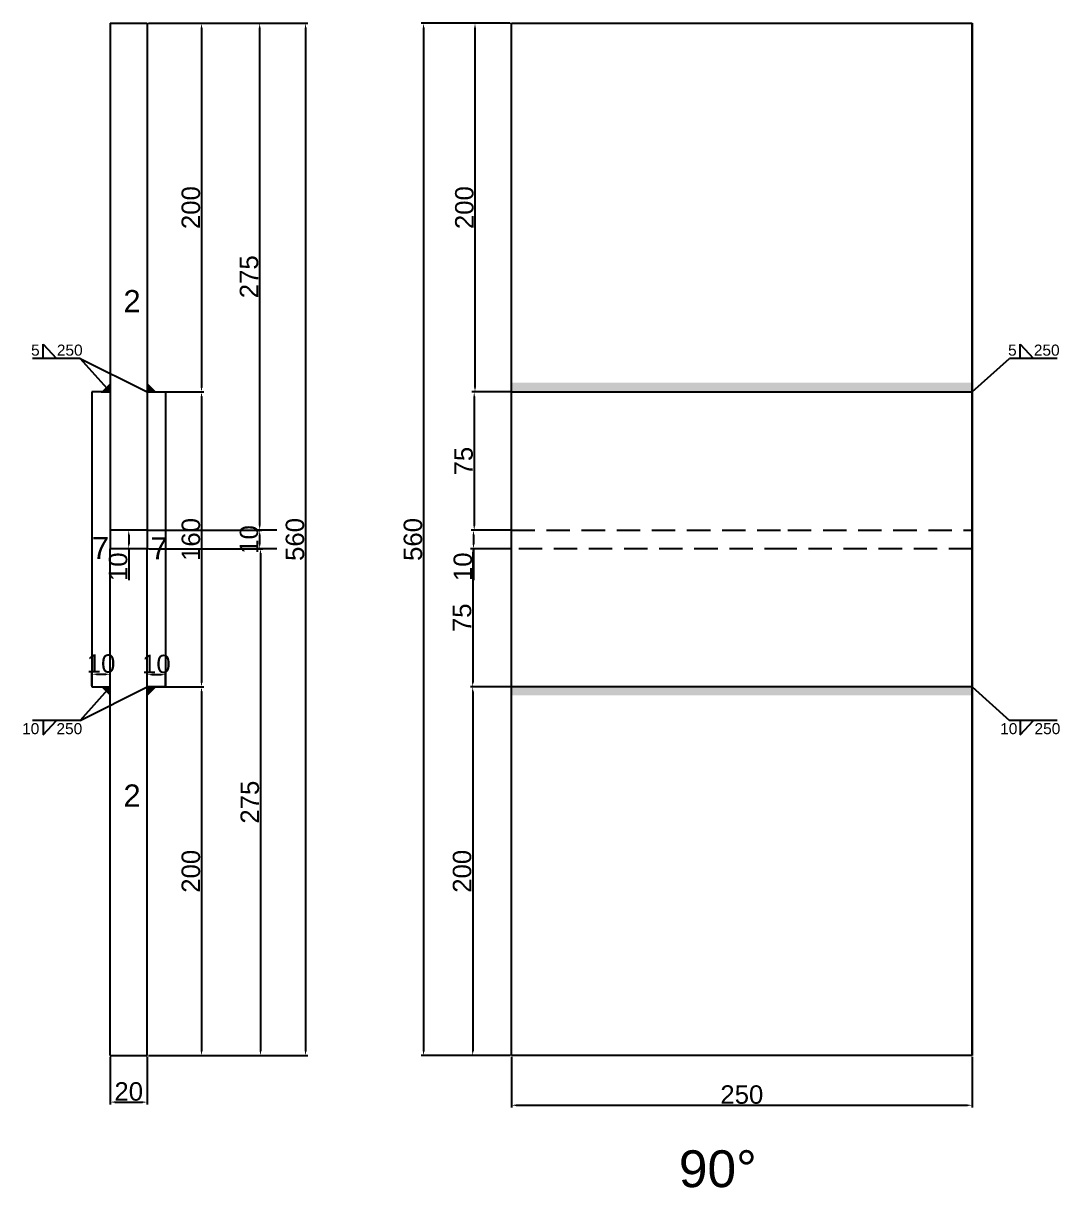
# Model space of a CAD drawing. Header units: millimetres. Extents: x 2042 to 7979, y 1265 to 2032.
# Drawn here: x 2042 to 2604, y 1300 to 1932 of the extents above; entities that cross this region are included whole.
import ezdxf

# ---------------------------------------------------------------- set-up
doc = ezdxf.new("R2010")
doc.units = ezdxf.units.MM
doc.linetypes.add('DASHED', pattern=[19.05, 12.7, -6.35])
for name, color, linetype in [('尺寸标注', 6, 'Continuous'), ('标号', 4, 'Continuous'), ('焊缝', 250, 'Continuous')]:
    doc.layers.add(name, color=color, linetype=linetype)
doc.styles.get("Standard").update_dxf_attribs({"font": 'arial.ttf'})
doc.dimstyles.new('ISO-25-JHF', dxfattribs={"dimtxt": 10, "dimasz": 2.5, "dimexe": 1.25, "dimexo": 0.625, "dimtad": 1, "dimtxsty": 'Standard', "dimcen": 2.5, "dimadec": 0, "dimazin": 0, "dimtfac": 1, "dimtmove": 0, "dimatfit": 3, "dimfxl": 0, "dimarcsym": 0})

# ---------------------------------------------------------------- blocks, each defined once
blk = doc.blocks.new('*D231')
at = {"layer": 'Defpoints', "color": 0, "transparency": 16777216}
for p in [(2306.43, 1371.65), (2556.43, 1371.65), (2556.43, 1344.75)]:
    blk.add_point(p, dxfattribs=at)
at = {"layer": '尺寸标注', "color": 0, "lineweight": -2, "transparency": 16777216}
for p, q in [((2306.43, 1371.02), (2306.43, 1343.5)), ((2556.43, 1371.02), (2556.43, 1343.5)), ((2308.93, 1344.75), (2553.93, 1344.75))]:
    blk.add_line(p, q, dxfattribs=at)
at = {"layer": '尺寸标注', "color": 0, "transparency": 16777216}
for points in [[(2308.93, 1345.17), (2308.93, 1344.34), (2306.43, 1344.75)], [(2553.93, 1345.17), (2553.93, 1344.34), (2556.43, 1344.75)]]:
    blk.add_solid(points, dxfattribs=at)
at = {"layer": '尺寸标注', "color": 0, "transparency": 16777216, "insert": (2431.43, 1350.48), "char_height": 10, "attachment_point": 5}
blk.add_mtext('250', dxfattribs=at)
blk = doc.blocks.new('*D175')
at = {"layer": 'Defpoints', "color": 0, "transparency": 16777216}
for p in [(2306.43, 1931.65), (2286.68, 1731.65), (2306.43, 1731.65)]:
    blk.add_point(p, dxfattribs=at)
at = {"layer": '尺寸标注', "color": 0, "lineweight": -2, "transparency": 16777216}
for p, q in [((2305.8, 1931.65), (2285.43, 1931.65)), ((2286.68, 1929.15), (2286.68, 1734.15)), ((2305.8, 1731.65), (2285.43, 1731.65))]:
    blk.add_line(p, q, dxfattribs=at)
at = {"layer": '尺寸标注', "color": 0, "transparency": 16777216}
for points in [[(2286.27, 1929.15), (2287.1, 1929.15), (2286.68, 1931.65)], [(2286.27, 1734.15), (2287.1, 1734.15), (2286.68, 1731.65)]]:
    blk.add_solid(points, dxfattribs=at)
at = {"layer": '尺寸标注', "color": 0, "transparency": 16777216, "insert": (2280.95, 1831.65), "char_height": 10, "attachment_point": 5, "rotation": 90}
blk.add_mtext('200', dxfattribs=at)
blk = doc.blocks.new('*D176')
at = {"layer": 'Defpoints', "color": 0, "transparency": 16777216}
for p in [(2306.43, 1731.65), (2286.27, 1656.65), (2306.43, 1656.65)]:
    blk.add_point(p, dxfattribs=at)
at = {"layer": '尺寸标注', "color": 0, "lineweight": -2, "transparency": 16777216}
for p, q in [((2305.8, 1731.65), (2285.02, 1731.65)), ((2286.27, 1729.15), (2286.27, 1659.15)), ((2305.8, 1656.65), (2285.02, 1656.65))]:
    blk.add_line(p, q, dxfattribs=at)
at = {"layer": '尺寸标注', "color": 0, "transparency": 16777216}
for points in [[(2285.85, 1729.15), (2286.68, 1729.15), (2286.27, 1731.65)], [(2285.85, 1659.15), (2286.68, 1659.15), (2286.27, 1656.65)]]:
    blk.add_solid(points, dxfattribs=at)
at = {"layer": '尺寸标注', "color": 0, "transparency": 16777216, "insert": (2280.56, 1694.15), "char_height": 10, "attachment_point": 5, "rotation": 90}
blk.add_mtext('75', dxfattribs=at)
blk = doc.blocks.new('*D177')
at = {"layer": 'Defpoints', "color": 0, "transparency": 16777216}
for p in [(2306.43, 1656.65), (2285.85, 1646.65), (2306.43, 1646.65)]:
    blk.add_point(p, dxfattribs=at)
at = {"layer": '尺寸标注', "color": 0, "lineweight": -2, "transparency": 16777216}
for p, q in [((2305.8, 1656.65), (2284.6, 1656.65)), ((2285.85, 1654.15), (2285.85, 1649.15)), ((2305.8, 1646.65), (2284.6, 1646.65)), ((2285.85, 1646.65), (2285.85, 1629.55))]:
    blk.add_line(p, q, dxfattribs=at)
at = {"layer": '尺寸标注', "color": 0, "transparency": 16777216}
for points in [[(2285.43, 1654.15), (2286.27, 1654.15), (2285.85, 1656.65)], [(2285.43, 1649.15), (2286.27, 1649.15), (2285.85, 1646.65)]]:
    blk.add_solid(points, dxfattribs=at)
at = {"layer": '尺寸标注', "color": 0, "transparency": 16777216, "insert": (2280.12, 1636.85), "char_height": 10, "attachment_point": 5, "rotation": 90}
blk.add_mtext('10', dxfattribs=at)
blk = doc.blocks.new('*D178')
at = {"layer": 'Defpoints', "color": 0, "transparency": 16777216}
for p in [(2306.43, 1646.65), (2285.43, 1571.65), (2306.43, 1571.65)]:
    blk.add_point(p, dxfattribs=at)
at = {"layer": '尺寸标注', "color": 0, "lineweight": -2, "transparency": 16777216}
for p, q in [((2305.8, 1646.65), (2284.18, 1646.65)), ((2285.43, 1644.15), (2285.43, 1574.15)), ((2305.8, 1571.65), (2284.18, 1571.65))]:
    blk.add_line(p, q, dxfattribs=at)
at = {"layer": '尺寸标注', "color": 0, "transparency": 16777216}
for points in [[(2285.02, 1644.15), (2285.85, 1644.15), (2285.43, 1646.65)], [(2285.02, 1574.15), (2285.85, 1574.15), (2285.43, 1571.65)]]:
    blk.add_solid(points, dxfattribs=at)
at = {"layer": '尺寸标注', "color": 0, "transparency": 16777216, "insert": (2279.72, 1609.15), "char_height": 10, "attachment_point": 5, "rotation": 90}
blk.add_mtext('75', dxfattribs=at)
blk = doc.blocks.new('*D179')
at = {"layer": 'Defpoints', "color": 0, "transparency": 16777216}
for p in [(2306.43, 1571.65), (2285.43, 1371.65), (2306.43, 1371.65)]:
    blk.add_point(p, dxfattribs=at)
at = {"layer": '尺寸标注', "color": 0, "lineweight": -2, "transparency": 16777216}
for p, q in [((2305.8, 1571.65), (2284.18, 1571.65)), ((2285.43, 1569.15), (2285.43, 1374.15)), ((2305.8, 1371.65), (2284.18, 1371.65))]:
    blk.add_line(p, q, dxfattribs=at)
at = {"layer": '尺寸标注', "color": 0, "transparency": 16777216}
for points in [[(2285.02, 1569.15), (2285.85, 1569.15), (2285.43, 1571.65)], [(2285.02, 1374.15), (2285.85, 1374.15), (2285.43, 1371.65)]]:
    blk.add_solid(points, dxfattribs=at)
at = {"layer": '尺寸标注', "color": 0, "transparency": 16777216, "insert": (2279.7, 1471.65), "char_height": 10, "attachment_point": 5, "rotation": 90}
blk.add_mtext('200', dxfattribs=at)
blk = doc.blocks.new('*D180')
at = {"layer": 'Defpoints', "color": 0, "transparency": 16777216}
for p in [(2306.43, 1931.65), (2258.78, 1371.65), (2306.43, 1371.65)]:
    blk.add_point(p, dxfattribs=at)
at = {"layer": '尺寸标注', "color": 0, "lineweight": -2, "transparency": 16777216}
for p, q in [((2305.8, 1931.65), (2257.53, 1931.65)), ((2258.78, 1929.15), (2258.78, 1374.15)), ((2305.8, 1371.65), (2257.53, 1371.65))]:
    blk.add_line(p, q, dxfattribs=at)
at = {"layer": '尺寸标注', "color": 0, "transparency": 16777216}
for points in [[(2258.36, 1929.15), (2259.2, 1929.15), (2258.78, 1931.65)], [(2258.36, 1374.15), (2259.2, 1374.15), (2258.78, 1371.65)]]:
    blk.add_solid(points, dxfattribs=at)
at = {"layer": '尺寸标注', "color": 0, "transparency": 16777216, "insert": (2253.05, 1651.65), "char_height": 10, "attachment_point": 5, "rotation": 90}
blk.add_mtext('560', dxfattribs=at)
blk = doc.blocks.new('*D232')
at = {"layer": 'Defpoints', "color": 0, "transparency": 16777216}
for p in [(2088.85, 1371.65), (2108.85, 1371.65), (2108.85, 1346.45)]:
    blk.add_point(p, dxfattribs=at)
at = {"layer": '尺寸标注', "color": 0, "lineweight": -2, "transparency": 16777216}
for p, q in [((2088.85, 1371.02), (2088.85, 1345.2)), ((2108.85, 1371.02), (2108.85, 1345.2)), ((2091.35, 1346.45), (2106.35, 1346.45))]:
    blk.add_line(p, q, dxfattribs=at)
at = {"layer": '尺寸标注', "color": 0, "transparency": 16777216}
for points in [[(2091.35, 1346.87), (2091.35, 1346.03), (2088.85, 1346.45)], [(2106.35, 1346.87), (2106.35, 1346.03), (2108.85, 1346.45)]]:
    blk.add_solid(points, dxfattribs=at)
at = {"layer": '尺寸标注', "color": 0, "transparency": 16777216, "insert": (2098.85, 1352.18), "char_height": 10, "attachment_point": 5}
blk.add_mtext('20', dxfattribs=at)
blk = doc.blocks.new('*D233')
at = {"layer": 'Defpoints', "color": 0, "transparency": 16777216}
for p in [(2088.85, 1578.53), (2078.85, 1571.65), (2088.85, 1571.65)]:
    blk.add_point(p, dxfattribs=at)
at = {"layer": '尺寸标注', "color": 0, "lineweight": -2, "transparency": 16777216}
for p, q in [((2078.85, 1572.27), (2078.85, 1579.78)), ((2088.85, 1572.27), (2088.85, 1579.78)), ((2081.35, 1578.53), (2086.35, 1578.53))]:
    blk.add_line(p, q, dxfattribs=at)
at = {"layer": '尺寸标注', "color": 0, "transparency": 16777216}
for points in [[(2081.35, 1578.95), (2081.35, 1578.11), (2078.85, 1578.53)], [(2086.35, 1578.95), (2086.35, 1578.11), (2088.85, 1578.53)]]:
    blk.add_solid(points, dxfattribs=at)
at = {"layer": '尺寸标注', "color": 0, "transparency": 16777216, "insert": (2083.85, 1584.26), "char_height": 10, "attachment_point": 5}
blk.add_mtext('10', dxfattribs=at)
blk = doc.blocks.new('*D234')
at = {"layer": 'Defpoints', "color": 0, "transparency": 16777216}
for p in [(2118.85, 1578.32), (2108.85, 1571.65), (2118.85, 1571.65)]:
    blk.add_point(p, dxfattribs=at)
at = {"layer": '尺寸标注', "color": 0, "lineweight": -2, "transparency": 16777216}
for p, q in [((2108.85, 1572.27), (2108.85, 1579.57)), ((2118.85, 1572.27), (2118.85, 1579.57)), ((2111.35, 1578.32), (2116.35, 1578.32))]:
    blk.add_line(p, q, dxfattribs=at)
at = {"layer": '尺寸标注', "color": 0, "transparency": 16777216}
for points in [[(2111.35, 1578.73), (2111.35, 1577.9), (2108.85, 1578.32)], [(2116.35, 1578.73), (2116.35, 1577.9), (2118.85, 1578.32)]]:
    blk.add_solid(points, dxfattribs=at)
at = {"layer": '尺寸标注', "color": 0, "transparency": 16777216, "insert": (2113.85, 1584.05), "char_height": 10, "attachment_point": 5}
blk.add_mtext('10', dxfattribs=at)
blk = doc.blocks.new('*D235')
at = {"layer": 'Defpoints', "color": 0, "transparency": 16777216}
for p in [(2108.85, 1931.65), (2108.85, 1731.65), (2138.32, 1731.65)]:
    blk.add_point(p, dxfattribs=at)
at = {"layer": '尺寸标注', "color": 0, "lineweight": -2, "transparency": 16777216}
for p, q in [((2109.48, 1931.65), (2139.57, 1931.65)), ((2138.32, 1929.15), (2138.32, 1734.15)), ((2109.48, 1731.65), (2139.57, 1731.65))]:
    blk.add_line(p, q, dxfattribs=at)
at = {"layer": '尺寸标注', "color": 0, "transparency": 16777216}
for points in [[(2137.9, 1929.15), (2138.74, 1929.15), (2138.32, 1931.65)], [(2137.9, 1734.15), (2138.74, 1734.15), (2138.32, 1731.65)]]:
    blk.add_solid(points, dxfattribs=at)
at = {"layer": '尺寸标注', "color": 0, "transparency": 16777216, "insert": (2132.59, 1831.65), "char_height": 10, "attachment_point": 5, "rotation": 90}
blk.add_mtext('200', dxfattribs=at)
blk = doc.blocks.new('*D236')
at = {"layer": 'Defpoints', "color": 0, "transparency": 16777216}
for p in [(2118.85, 1731.65), (2118.85, 1571.65), (2138.32, 1571.65)]:
    blk.add_point(p, dxfattribs=at)
at = {"layer": '尺寸标注', "color": 0, "lineweight": -2, "transparency": 16777216}
for p, q in [((2119.48, 1731.65), (2139.57, 1731.65)), ((2138.32, 1729.15), (2138.32, 1574.15)), ((2119.48, 1571.65), (2139.57, 1571.65))]:
    blk.add_line(p, q, dxfattribs=at)
at = {"layer": '尺寸标注', "color": 0, "transparency": 16777216}
for points in [[(2137.9, 1729.15), (2138.74, 1729.15), (2138.32, 1731.65)], [(2137.9, 1574.15), (2138.74, 1574.15), (2138.32, 1571.65)]]:
    blk.add_solid(points, dxfattribs=at)
at = {"layer": '尺寸标注', "color": 0, "transparency": 16777216, "insert": (2132.59, 1651.65), "char_height": 10, "attachment_point": 5, "rotation": 90}
blk.add_mtext('160', dxfattribs=at)
blk = doc.blocks.new('*D237')
at = {"layer": 'Defpoints', "color": 0, "transparency": 16777216}
for p in [(2108.85, 1571.65), (2108.85, 1371.65), (2138.32, 1371.65)]:
    blk.add_point(p, dxfattribs=at)
at = {"layer": '尺寸标注', "color": 0, "lineweight": -2, "transparency": 16777216}
for p, q in [((2109.48, 1571.65), (2139.57, 1571.65)), ((2138.32, 1569.15), (2138.32, 1374.15)), ((2109.48, 1371.65), (2139.57, 1371.65))]:
    blk.add_line(p, q, dxfattribs=at)
at = {"layer": '尺寸标注', "color": 0, "transparency": 16777216}
for points in [[(2137.9, 1569.15), (2138.74, 1569.15), (2138.32, 1571.65)], [(2137.9, 1374.15), (2138.74, 1374.15), (2138.32, 1371.65)]]:
    blk.add_solid(points, dxfattribs=at)
at = {"layer": '尺寸标注', "color": 0, "transparency": 16777216, "insert": (2132.59, 1471.65), "char_height": 10, "attachment_point": 5, "rotation": 90}
blk.add_mtext('200', dxfattribs=at)
blk = doc.blocks.new('*D181')
at = {"layer": 'Defpoints', "color": 0, "transparency": 16777216}
for p in [(2109.48, 1931.65), (2109.48, 1371.65), (2194.78, 1371.65)]:
    blk.add_point(p, dxfattribs=at)
at = {"layer": '尺寸标注', "color": 0, "lineweight": -2, "transparency": 16777216}
for p, q in [((2110.1, 1931.65), (2196.03, 1931.65)), ((2194.78, 1929.15), (2194.78, 1374.15)), ((2110.1, 1371.65), (2196.03, 1371.65))]:
    blk.add_line(p, q, dxfattribs=at)
at = {"layer": '尺寸标注', "color": 0, "transparency": 16777216}
for points in [[(2194.36, 1929.15), (2195.19, 1929.15), (2194.78, 1931.65)], [(2194.36, 1374.15), (2195.19, 1374.15), (2194.78, 1371.65)]]:
    blk.add_solid(points, dxfattribs=at)
at = {"layer": '尺寸标注', "color": 0, "transparency": 16777216, "insert": (2189.05, 1651.65), "char_height": 10, "attachment_point": 5, "rotation": 90}
blk.add_mtext('560', dxfattribs=at)
blk = doc.blocks.new('*D238')
at = {"layer": 'Defpoints', "color": 0, "transparency": 16777216}
for p in [(2108.85, 1656.65), (2098.85, 1646.65), (2108.85, 1646.65)]:
    blk.add_point(p, dxfattribs=at)
at = {"layer": '尺寸标注', "color": 0, "lineweight": -2, "transparency": 16777216}
for p, q in [((2108.23, 1656.65), (2097.6, 1656.65)), ((2098.85, 1654.15), (2098.85, 1649.15)), ((2108.23, 1646.65), (2097.6, 1646.65)), ((2098.85, 1646.65), (2098.85, 1629.55))]:
    blk.add_line(p, q, dxfattribs=at)
at = {"layer": '尺寸标注', "color": 0, "transparency": 16777216}
for points in [[(2098.44, 1654.15), (2099.27, 1654.15), (2098.85, 1656.65)], [(2098.44, 1649.15), (2099.27, 1649.15), (2098.85, 1646.65)]]:
    blk.add_solid(points, dxfattribs=at)
at = {"layer": '尺寸标注', "color": 0, "transparency": 16777216, "insert": (2093.12, 1636.85), "char_height": 10, "attachment_point": 5, "rotation": 90}
blk.add_mtext('10', dxfattribs=at)
blk = doc.blocks.new('*D186')
at = {"layer": 'Defpoints', "color": 0, "transparency": 16777216}
for p in [(2108.85, 1931.65), (2108.85, 1656.65), (2169.87, 1656.65)]:
    blk.add_point(p, dxfattribs=at)
at = {"layer": '尺寸标注', "color": 0, "lineweight": -2, "transparency": 16777216}
for p, q in [((2109.48, 1931.65), (2171.12, 1931.65)), ((2169.87, 1929.15), (2169.87, 1659.15)), ((2109.48, 1656.65), (2171.12, 1656.65))]:
    blk.add_line(p, q, dxfattribs=at)
at = {"layer": '尺寸标注', "color": 0, "transparency": 16777216}
for points in [[(2169.45, 1929.15), (2170.29, 1929.15), (2169.87, 1931.65)], [(2169.45, 1659.15), (2170.29, 1659.15), (2169.87, 1656.65)]]:
    blk.add_solid(points, dxfattribs=at)
at = {"layer": '尺寸标注', "color": 0, "transparency": 16777216, "insert": (2164.14, 1794.15), "char_height": 10, "attachment_point": 5, "rotation": 90}
blk.add_mtext('275', dxfattribs=at)
blk = doc.blocks.new('*D187')
at = {"layer": 'Defpoints', "color": 0, "transparency": 16777216}
for p in [(2179.87, 1656.65), (2169.87, 1646.65), (2179.87, 1646.65)]:
    blk.add_point(p, dxfattribs=at)
at = {"layer": '尺寸标注', "color": 0, "lineweight": -2, "transparency": 16777216}
for p, q in [((2179.25, 1656.65), (2168.62, 1656.65)), ((2169.87, 1654.15), (2169.87, 1649.15)), ((2179.25, 1646.65), (2168.62, 1646.65))]:
    blk.add_line(p, q, dxfattribs=at)
at = {"layer": '尺寸标注', "color": 0, "transparency": 16777216}
for points in [[(2169.45, 1654.15), (2170.29, 1654.15), (2169.87, 1656.65)], [(2169.45, 1649.15), (2170.29, 1649.15), (2169.87, 1646.65)]]:
    blk.add_solid(points, dxfattribs=at)
at = {"layer": '尺寸标注', "color": 0, "transparency": 16777216, "insert": (2164.14, 1651.65), "char_height": 10, "attachment_point": 5, "rotation": 90}
blk.add_mtext('10', dxfattribs=at)
blk = doc.blocks.new('*D246')
at = {"layer": 'Defpoints', "color": 0, "transparency": 16777216}
for p in [(2108.85, 1646.65), (2108.85, 1371.65), (2170.29, 1371.65)]:
    blk.add_point(p, dxfattribs=at)
at = {"layer": '尺寸标注', "color": 0, "lineweight": -2, "transparency": 16777216}
for p, q in [((2109.48, 1646.65), (2171.54, 1646.65)), ((2170.29, 1644.15), (2170.29, 1374.15)), ((2109.48, 1371.65), (2171.54, 1371.65))]:
    blk.add_line(p, q, dxfattribs=at)
at = {"layer": '尺寸标注', "color": 0, "transparency": 16777216}
for points in [[(2169.87, 1644.15), (2170.7, 1644.15), (2170.29, 1646.65)], [(2169.87, 1374.15), (2170.7, 1374.15), (2170.29, 1371.65)]]:
    blk.add_solid(points, dxfattribs=at)
at = {"layer": '尺寸标注', "color": 0, "transparency": 16777216, "insert": (2164.56, 1509.15), "char_height": 10, "attachment_point": 5, "rotation": 90}
blk.add_mtext('275', dxfattribs=at)

msp = doc.modelspace()

# ---------------------------------------------------------------- hatches: boundary and pattern name
at = {"layer": '焊缝'}
h = msp.add_hatch(color=250, dxfattribs=at)
h.dxf.hatch_style = 1
h.paths.add_polyline_path([(2088.854, 1736.648), (2083.854, 1731.648), (2088.854, 1731.648)])
h = msp.add_hatch(color=250, dxfattribs=at)
h.dxf.hatch_style = 1
h.paths.add_polyline_path([(2108.854, 1736.648), (2113.854, 1731.648), (2108.854, 1731.648)])
h = msp.add_hatch(color=250, dxfattribs=at)
h.dxf.hatch_style = 1
h.paths.add_polyline_path([(2306.426, 1736.697), (2306.426, 1731.697), (2556.426, 1731.697), (2556.426, 1736.697)])
h = msp.add_hatch(color=250, dxfattribs=at)
h.dxf.hatch_style = 1
h.paths.add_polyline_path([(2088.854, 1566.648), (2083.854, 1571.648), (2088.854, 1571.648)])
h = msp.add_hatch(color=250, dxfattribs=at)
h.dxf.hatch_style = 1
h.paths.add_polyline_path([(2108.854, 1566.648), (2113.854, 1571.648), (2108.854, 1571.648)])
h = msp.add_hatch(color=250, dxfattribs=at)
h.dxf.hatch_style = 1
h.paths.add_polyline_path([(2306.426, 1572.078), (2306.426, 1567.078), (2556.426, 1567.078), (2556.426, 1572.078)])

# ---------------------------------------------------------------- linework, layer by layer
for p, q in [((2088.854, 1931.648), (2108.854, 1931.648)), ((2088.854, 1931.648), (2088.854, 1656.648)), ((2108.854, 1931.648), (2108.854, 1656.648)), ((2306.426, 1931.648), (2456.426, 1931.648)), ((2306.426, 1371.648), (2306.426, 1931.648)), ((2356.426, 1931.648), (2456.426, 1931.648)), ((2456.426, 1931.648), (2556.426, 1931.648)), ((2556.426, 1931.648), (2556.426, 1371.648)), ((2556.426, 1371.648), (2556.426, 1931.648)), ((2088.854, 1731.648), (2078.854, 1731.648)), ((2078.854, 1731.648), (2078.854, 1571.648)), ((2083.854, 1731.648), (2088.854, 1731.648)), ((2108.854, 1731.648), (2118.854, 1731.648)), ((2118.854, 1731.648), (2118.854, 1571.648)), ((2306.426, 1731.648), (2356.426, 1731.648)), ((2356.426, 1731.648), (2456.426, 1731.648)), ((2456.426, 1731.648), (2556.426, 1731.648)), ((2108.854, 1656.648), (2088.854, 1656.648)), ((2088.854, 1656.648), (2088.854, 1646.648)), ((2108.854, 1656.648), (2108.854, 1646.648)), ((2108.854, 1646.648), (2088.854, 1646.648)), ((2088.854, 1371.648), (2088.854, 1646.648)), ((2108.854, 1371.648), (2108.854, 1646.648)), ((2078.854, 1571.648), (2088.854, 1571.648)), ((2118.854, 1571.648), (2108.854, 1571.648)), ((2356.426, 1571.648), (2306.426, 1571.648)), ((2456.426, 1571.648), (2356.426, 1571.648)), ((2556.426, 1571.648), (2456.426, 1571.648)), ((2088.854, 1371.648), (2108.854, 1371.648)), ((2456.426, 1371.648), (2306.426, 1371.648)), ((2456.426, 1371.648), (2356.426, 1371.648)), ((2556.426, 1371.648), (2456.426, 1371.648))]:
    msp.add_line(p, q)
at = {"linetype": 'DASHED'}
for p, q in [((2306.426, 1656.648), (2456.426, 1656.648)), ((2456.426, 1656.648), (2556.426, 1656.648)), ((2456.426, 1646.648), (2306.426, 1646.648)), ((2556.426, 1646.648), (2456.426, 1646.648))]:
    msp.add_line(p, q, dxfattribs=at)
at = {"layer": '尺寸标注'}
for p, q in [((2052.349, 1749.838), (2052.349, 1757.603)), ((2052.349, 1757.603), (2059.581, 1749.838)), ((2582.331, 1749.838), (2582.331, 1757.603)), ((2582.331, 1757.603), (2589.562, 1749.838)), ((2072.463, 1749.838), (2046.7, 1749.838)), ((2088.854, 1731.648), (2072.463, 1749.838)), ((2072.463, 1749.838), (2108.854, 1731.648)), ((2556.426, 1731.648), (2576.681, 1749.838)), ((2602.444, 1749.838), (2576.681, 1749.838)), ((2088.854, 1571.648), (2072.463, 1553.459)), ((2072.463, 1553.459), (2108.854, 1571.648)), ((2556.426, 1571.648), (2576.681, 1553.459)), ((2072.463, 1553.459), (2046.7, 1553.459)), ((2052.349, 1553.459), (2052.349, 1545.694)), ((2052.349, 1545.694), (2059.581, 1553.459)), ((2602.444, 1553.459), (2576.681, 1553.459)), ((2582.331, 1553.459), (2582.331, 1545.694)), ((2582.331, 1545.694), (2589.562, 1553.459))]:
    msp.add_line(p, q, dxfattribs=at)

# ---------------------------------------------------------------- texts
at = {"insert": (2397.259, 1320.305), "char_height": 20, "attachment_point": 1}
msp.add_mtext_dynamic_manual_height_columns('90° ', width=70.10425, gutter_width=12.5, heights=[0], dxfattribs=at)
at = {"layer": '尺寸标注', "char_height": 6}
for s, insert, attachment_point in [('5    250', (2045.879, 1757.355), 1), ('5    250', (2575.861, 1757.355), 1), ('\\pt0;10    250', (2041.008, 1545.942), 7), ('10    250', (2571.574, 1545.942), 7)]:
    msp.add_mtext_dynamic_manual_height_columns(s, width=68.30832, gutter_width=12.5, heights=[0], dxfattribs=dict(at, insert=insert, attachment_point=attachment_point))
at = {"layer": '标号', "char_height": 12, "attachment_point": 7}
for s, insert in [('2 ', (2095.99, 1774.938)), ('7 ', (2078.854, 1641.002)), ('7 ', (2110.674, 1640.9)), ('2 ', (2095.99, 1506.764))]:
    msp.add_mtext_dynamic_manual_height_columns(s, width=70.10425, gutter_width=12.5, heights=[0], dxfattribs=dict(at, insert=insert))

# ---------------------------------------------------------------- dimensions: what is measured, and where the dimension line sits
at = {"layer": '尺寸标注'}
for p1, p2, distance, picture, middle in [((2108.854, 1931.648), (2108.854, 1731.648), 29.467, '*D235', (2132.59, 1831.648)), ((2108.854, 1931.648), (2108.854, 1656.648), 61.016, '*D186', (2164.139, 1794.148)), ((2306.426, 1931.648), (2306.426, 1371.648), -47.646, '*D180', (2253.049, 1651.648)), ((2306.426, 1931.648), (2306.426, 1731.648), -19.743, '*D175', (2280.952, 1831.648)), ((2118.854, 1731.648), (2118.854, 1571.648), 19.467, '*D236', (2132.59, 1651.648)), ((2306.426, 1731.648), (2306.426, 1656.648), -20.16, '*D176', (2280.556, 1694.148)), ((2108.854, 1656.648), (2108.854, 1646.648), -10, '*D238', (2093.123, 1636.849)), ((2306.426, 1656.648), (2306.426, 1646.648), -20.577, '*D177', (2280.118, 1636.849)), ((2108.854, 1646.648), (2108.854, 1371.648), 61.433, '*D246', (2164.556, 1509.148)), ((2306.426, 1646.648), (2306.426, 1571.648), -20.993, '*D178', (2279.722, 1609.148)), ((2108.854, 1571.648), (2108.854, 1371.648), 29.467, '*D237', (2132.59, 1471.648)), ((2306.426, 1571.648), (2306.426, 1371.648), -20.993, '*D179', (2279.702, 1471.648)), ((2306.426, 1371.648), (2556.426, 1371.648), -26.894, '*D231', (2431.426, 1350.485))]:
    dim = msp.add_aligned_dim(p1=p1, p2=p2, distance=distance, dimstyle='ISO-25-JHF', dxfattribs=at)
    dim.commit()
    dim.dimension.update_dxf_attribs({"geometry": picture, "text_midpoint": middle})
for base, p1, p2, angle, picture, middle in [((2194.778, 1371.648), (2109.479, 1931.648), (2109.479, 1371.648), 270, '*D181', (2194.778, 1651.648)), ((2169.87, 1646.648), (2179.87, 1656.648), (2179.87, 1646.648), 270, '*D187', (2169.87, 1651.648)), ((2088.854, 1578.531), (2078.854, 1571.648), (2088.854, 1571.648), 0, '*D233', (2083.854, 1578.531)), ((2118.854, 1578.317), (2108.854, 1571.648), (2118.854, 1571.648), 0, '*D234', (2113.854, 1578.317)), ((2108.854, 1346.45), (2088.854, 1371.648), (2108.854, 1371.648), 0, '*D232', (2098.854, 1346.45))]:
    dim = msp.add_linear_dim(base=base, p1=p1, p2=p2, angle=angle, dimstyle='ISO-25-JHF', dxfattribs=at)
    dim.commit()
    dim.dimension.update_dxf_attribs({"geometry": picture, "text_midpoint": middle, "dimtype": 161})

doc.saveas('drawing.dxf')
